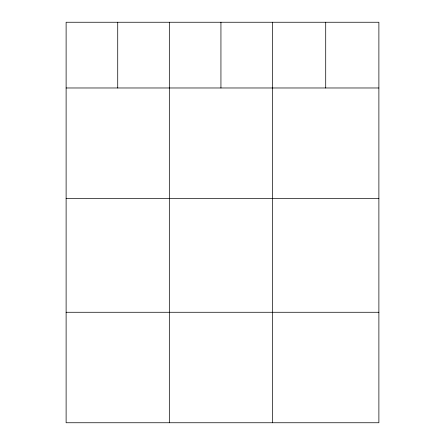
<?xml version="1.0" encoding="UTF-8"?>
<svg xmlns="http://www.w3.org/2000/svg" width="445" height="445" viewBox="0 0 445 445"><rect width="100%" height="100%" fill="white"/><g stroke="black" fill="none" stroke-linecap="round" stroke-linejoin="round"><path stroke-width="0.67" d="M378.884 87.977L378.884 422.75L66.116 422.75L66.116 22.25L378.884 22.25L378.884 87.977L66.116 87.977M66.116 198.453L378.884 198.453M66.116 312.273L378.884 312.273M325.712 22.25L325.712 87.977M272.54 22.25L272.54 422.75M220.937 22.25L220.937 87.977M169.328 22.25L169.328 422.75M117.725 22.25L117.725 87.977"/></g></svg>
